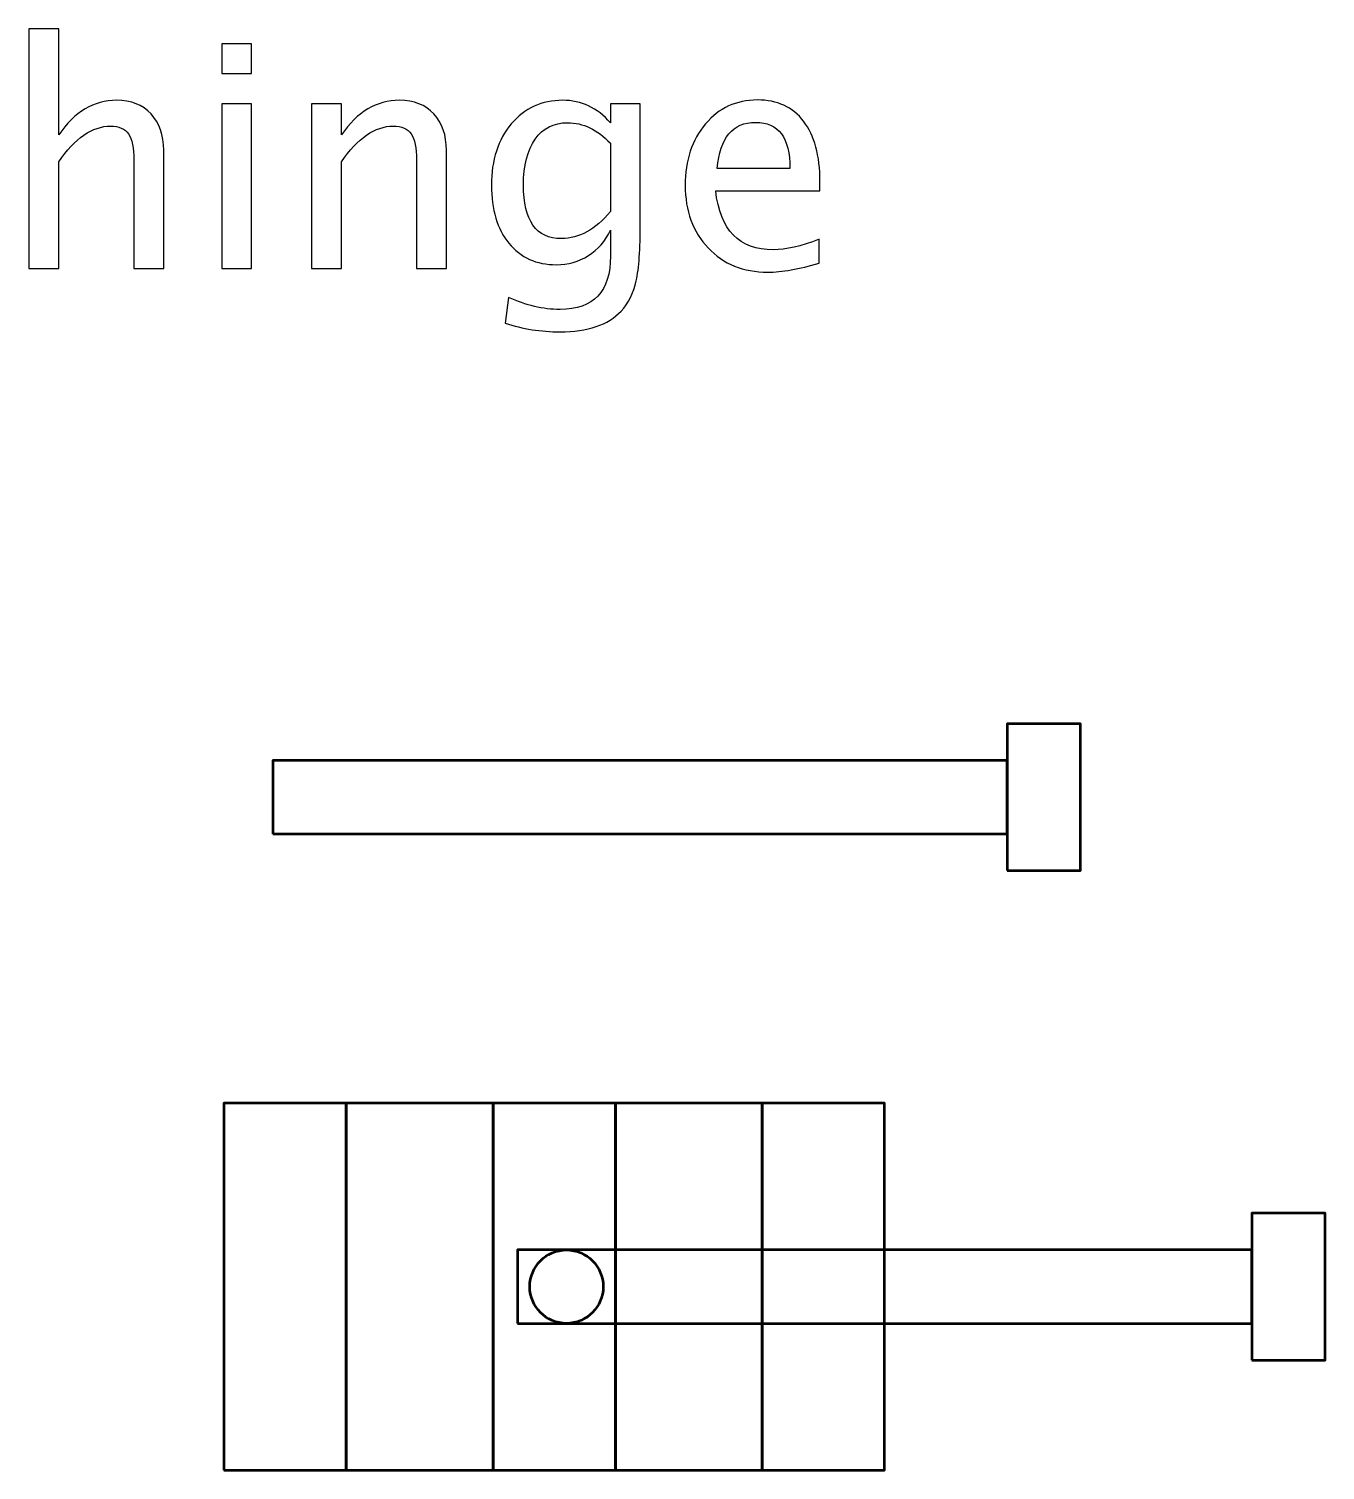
# Model space of a CAD drawing. Header units: centimetres. Extents: x -50.2 to 15.9, y -16.4 to 14.1.
# Drawn here: x -16.6 to -11.3, y -15.75 to -9.86 of the extents above; entities that cross this region are included whole.
import ezdxf

# ---------------------------------------------------------------- set-up
doc = ezdxf.new("R2010")
doc.units = ezdxf.units.CM
doc.header["$MEASUREMENT"] = 0
doc.layers.add('Layer 1', color=7, linetype='Continuous')

msp = doc.modelspace()

# ---------------------------------------------------------------- linework, layer by layer
at = {"layer": 'Layer 1', "color": 30, "lineweight": 53}
for points in [[(-12.6, -13.3), (-12.3, -13.3), (-12.3, -12.7), (-12.6, -12.7), (-12.6, -13.3)], [(-15.6, -13.15), (-12.6, -13.15), (-12.6, -12.85), (-15.6, -12.85), (-15.6, -13.15)], [(-11.6, -15.3), (-11.3, -15.3), (-11.3, -14.7), (-11.6, -14.7), (-11.6, -15.3)], [(-14.6, -15.15), (-11.6, -15.15), (-11.6, -14.85), (-14.6, -14.85), (-14.6, -15.15)]]:
    msp.add_lwpolyline(points, close=True, dxfattribs=at)
at = {"layer": 'Layer 1', "lineweight": 53}
for points in [[(-15.8, -15.75), (-15.3, -15.75), (-15.3, -14.25), (-15.8, -14.25), (-15.8, -15.75)], [(-15.3, -15.75), (-14.7, -15.75), (-14.7, -14.25), (-15.3, -14.25), (-15.3, -15.75)], [(-14.7, -15.75), (-14.2, -15.75), (-14.2, -14.25), (-14.7, -14.25), (-14.7, -15.75)], [(-14.2, -15.75), (-13.6, -15.75), (-13.6, -14.25), (-14.2, -14.25), (-14.2, -15.75)], [(-13.6, -15.75), (-13.1, -15.75), (-13.1, -14.25), (-13.6, -14.25), (-13.6, -15.75)]]:
    msp.add_lwpolyline(points, close=True, dxfattribs=at)
msp.add_ellipse((-14.4, -15), major_axis=(0, 0.15), ratio=1, dxfattribs=at)
at = {"layer": 'Layer 1'}
for points, knots in [([(-16.59694, -10.83933), (-16.59694, -10.83933), (-16.59694, -9.86016), (-16.59694, -9.86016), (-16.59694, -9.86016), (-16.59694, -9.86016), (-16.47502, -9.86016), (-16.47502, -9.86016), (-16.47502, -9.86016), (-16.47502, -9.86016), (-16.47502, -10.29344), (-16.47502, -10.29344), (-16.47502, -10.29344), (-16.41046, -10.19925), (-16.3313, -10.15226), (-16.23774, -10.15226), (-16.23774, -10.15226), (-16.1789, -10.15226), (-16.13212, -10.17067), (-16.09762, -10.20772), (-16.09762, -10.20772), (-16.06312, -10.24455), (-16.04576, -10.29429), (-16.04576, -10.35652), (-16.04576, -10.35652), (-16.04576, -10.35652), (-16.04576, -10.83933), (-16.04576, -10.83933), (-16.04576, -10.83933), (-16.04576, -10.83933), (-16.16768, -10.83933), (-16.16768, -10.83933), (-16.16768, -10.83933), (-16.16768, -10.83933), (-16.16768, -10.39631), (-16.16768, -10.39631), (-16.16768, -10.39631), (-16.16768, -10.34636), (-16.17509, -10.3108), (-16.18969, -10.28963), (-16.18969, -10.28963), (-16.20451, -10.26825), (-16.22885, -10.25767), (-16.26293, -10.25767), (-16.26293, -10.25767), (-16.33786, -10.25767), (-16.40856, -10.30656), (-16.47502, -10.40435), (-16.47502, -10.40435), (-16.47502, -10.40435), (-16.47502, -10.83933), (-16.47502, -10.83933), (-16.47502, -10.83933), (-16.47502, -10.83933), (-16.59694, -10.83933), (-16.59694, -10.83933)], [0, 0, 0, 0, 0.0666667, 0.0666667, 0.0666667, 0.0666667, 0.1333333, 0.1333333, 0.1333333, 0.1333333, 0.2, 0.2, 0.2, 0.2, 0.2666667, 0.2666667, 0.2666667, 0.2666667, 0.3333333, 0.3333333, 0.3333333, 0.3333333, 0.4, 0.4, 0.4, 0.4, 0.4666667, 0.4666667, 0.4666667, 0.4666667, 0.5333333, 0.5333333, 0.5333333, 0.5333333, 0.6, 0.6, 0.6, 0.6, 0.6666667, 0.6666667, 0.6666667, 0.6666667, 0.7333333, 0.7333333, 0.7333333, 0.7333333, 0.8, 0.8, 0.8, 0.8, 0.8666667, 0.8666667, 0.8666667, 0.8666667, 1, 1, 1, 1]), ([(-15.80869, -10.04304), (-15.80869, -10.04304), (-15.80869, -9.92112), (-15.80869, -9.92112), (-15.80869, -9.92112), (-15.80869, -9.92112), (-15.68677, -9.92112), (-15.68677, -9.92112), (-15.68677, -9.92112), (-15.68677, -9.92112), (-15.68677, -10.04304), (-15.68677, -10.04304), (-15.68677, -10.04304), (-15.68677, -10.04304), (-15.80869, -10.04304), (-15.80869, -10.04304)], [0, 0, 0, 0, 0.2, 0.2, 0.2, 0.2, 0.4, 0.4, 0.4, 0.4, 0.6, 0.6, 0.6, 0.6, 1, 1, 1, 1]), ([(-15.80869, -10.83933), (-15.80869, -10.83933), (-15.80869, -10.16623), (-15.80869, -10.16623), (-15.80869, -10.16623), (-15.80869, -10.16623), (-15.68677, -10.16623), (-15.68677, -10.16623), (-15.68677, -10.16623), (-15.68677, -10.16623), (-15.68677, -10.83933), (-15.68677, -10.83933), (-15.68677, -10.83933), (-15.68677, -10.83933), (-15.80869, -10.83933), (-15.80869, -10.83933)], [0, 0, 0, 0, 0.2, 0.2, 0.2, 0.2, 0.4, 0.4, 0.4, 0.4, 0.6, 0.6, 0.6, 0.6, 1, 1, 1, 1]), ([(-15.44166, -10.83933), (-15.44166, -10.83933), (-15.44166, -10.16623), (-15.44166, -10.16623), (-15.44166, -10.16623), (-15.44166, -10.16623), (-15.31974, -10.16623), (-15.31974, -10.16623), (-15.31974, -10.16623), (-15.31974, -10.16623), (-15.31974, -10.29344), (-15.31974, -10.29344), (-15.31974, -10.29344), (-15.25518, -10.19925), (-15.17602, -10.15226), (-15.08246, -10.15226), (-15.08246, -10.15226), (-15.02362, -10.15226), (-14.97684, -10.17067), (-14.94234, -10.20772), (-14.94234, -10.20772), (-14.90784, -10.24455), (-14.89048, -10.29429), (-14.89048, -10.35652), (-14.89048, -10.35652), (-14.89048, -10.35652), (-14.89048, -10.83933), (-14.89048, -10.83933), (-14.89048, -10.83933), (-14.89048, -10.83933), (-15.0124, -10.83933), (-15.0124, -10.83933), (-15.0124, -10.83933), (-15.0124, -10.83933), (-15.0124, -10.39631), (-15.0124, -10.39631), (-15.0124, -10.39631), (-15.0124, -10.34636), (-15.01981, -10.3108), (-15.03441, -10.28963), (-15.03441, -10.28963), (-15.04923, -10.26825), (-15.07357, -10.25767), (-15.10765, -10.25767), (-15.10765, -10.25767), (-15.18258, -10.25767), (-15.25328, -10.30656), (-15.31974, -10.40435), (-15.31974, -10.40435), (-15.31974, -10.40435), (-15.31974, -10.83933), (-15.31974, -10.83933), (-15.31974, -10.83933), (-15.31974, -10.83933), (-15.44166, -10.83933), (-15.44166, -10.83933)], [0, 0, 0, 0, 0.0666667, 0.0666667, 0.0666667, 0.0666667, 0.1333333, 0.1333333, 0.1333333, 0.1333333, 0.2, 0.2, 0.2, 0.2, 0.2666667, 0.2666667, 0.2666667, 0.2666667, 0.3333333, 0.3333333, 0.3333333, 0.3333333, 0.4, 0.4, 0.4, 0.4, 0.4666667, 0.4666667, 0.4666667, 0.4666667, 0.5333333, 0.5333333, 0.5333333, 0.5333333, 0.6, 0.6, 0.6, 0.6, 0.6666667, 0.6666667, 0.6666667, 0.6666667, 0.7333333, 0.7333333, 0.7333333, 0.7333333, 0.8, 0.8, 0.8, 0.8, 0.8666667, 0.8666667, 0.8666667, 0.8666667, 1, 1, 1, 1]), ([(-14.65087, -11.06285), (-14.65087, -11.06285), (-14.63648, -10.95744), (-14.63648, -10.95744), (-14.63648, -10.95744), (-14.56578, -10.99046), (-14.49572, -11.00697), (-14.4265, -11.00697), (-14.4265, -11.00697), (-14.28913, -11.00697), (-14.22034, -10.93416), (-14.22034, -10.78874), (-14.22034, -10.78874), (-14.22034, -10.78874), (-14.22034, -10.68291), (-14.22034, -10.68291), (-14.22034, -10.68291), (-14.24151, -10.72757), (-14.27156, -10.76207), (-14.31072, -10.78684), (-14.31072, -10.78684), (-14.34988, -10.8116), (-14.39348, -10.82409), (-14.44153, -10.82409), (-14.44153, -10.82409), (-14.52302, -10.82409), (-14.58758, -10.79488), (-14.63521, -10.73646), (-14.63521, -10.73646), (-14.68283, -10.67804), (-14.70675, -10.59888), (-14.70675, -10.49897), (-14.70675, -10.49897), (-14.70675, -10.39673), (-14.67966, -10.31334), (-14.62547, -10.24878), (-14.62547, -10.24878), (-14.57107, -10.18443), (-14.50101, -10.15226), (-14.41486, -10.15226), (-14.41486, -10.15226), (-14.33951, -10.15226), (-14.27453, -10.18274), (-14.22034, -10.24391), (-14.22034, -10.24391), (-14.22034, -10.24391), (-14.22034, -10.16623), (-14.22034, -10.16623), (-14.22034, -10.16623), (-14.22034, -10.16623), (-14.09842, -10.16623), (-14.09842, -10.16623), (-14.09842, -10.16623), (-14.09842, -10.16623), (-14.09842, -10.6556), (-14.09842, -10.6556), (-14.09842, -10.6556), (-14.09842, -10.7608), (-14.10392, -10.83869), (-14.11493, -10.88928), (-14.11493, -10.88928), (-14.12572, -10.93987), (-14.14647, -10.98136), (-14.17652, -11.01353), (-14.17652, -11.01353), (-14.22986, -11.07005), (-14.31326, -11.09841), (-14.4265, -11.09841), (-14.4265, -11.09841), (-14.50418, -11.09841), (-14.5789, -11.08656), (-14.65087, -11.06285)], [0, 0, 0, 0, 0.0526316, 0.0526316, 0.0526316, 0.0526316, 0.1052632, 0.1052632, 0.1052632, 0.1052632, 0.1578947, 0.1578947, 0.1578947, 0.1578947, 0.2105263, 0.2105263, 0.2105263, 0.2105263, 0.2631579, 0.2631579, 0.2631579, 0.2631579, 0.3157895, 0.3157895, 0.3157895, 0.3157895, 0.3684211, 0.3684211, 0.3684211, 0.3684211, 0.4210526, 0.4210526, 0.4210526, 0.4210526, 0.4736842, 0.4736842, 0.4736842, 0.4736842, 0.5263158, 0.5263158, 0.5263158, 0.5263158, 0.5789474, 0.5789474, 0.5789474, 0.5789474, 0.6315789, 0.6315789, 0.6315789, 0.6315789, 0.6842105, 0.6842105, 0.6842105, 0.6842105, 0.7368421, 0.7368421, 0.7368421, 0.7368421, 0.7894737, 0.7894737, 0.7894737, 0.7894737, 0.8421053, 0.8421053, 0.8421053, 0.8421053, 0.8947368, 0.8947368, 0.8947368, 0.8947368, 1, 1, 1, 1]), ([(-13.36753, -10.81774), (-13.44944, -10.84229), (-13.51951, -10.85457), (-13.57793, -10.85457), (-13.57793, -10.85457), (-13.67762, -10.85457), (-13.75869, -10.82155), (-13.82113, -10.75572), (-13.82113, -10.75572), (-13.88357, -10.68989), (-13.9149, -10.60459), (-13.9149, -10.4996), (-13.9149, -10.4996), (-13.9149, -10.39779), (-13.88738, -10.31418), (-13.83214, -10.24878), (-13.83214, -10.24878), (-13.77689, -10.18359), (-13.7062, -10.15099), (-13.62005, -10.15099), (-13.62005, -10.15099), (-13.53856, -10.15099), (-13.47548, -10.17999), (-13.43103, -10.23798), (-13.43103, -10.23798), (-13.38658, -10.29598), (-13.36435, -10.37811), (-13.36435, -10.48458), (-13.36435, -10.48458), (-13.36435, -10.48458), (-13.36499, -10.52183), (-13.36499, -10.52183), (-13.36499, -10.52183), (-13.36499, -10.52183), (-13.79044, -10.52183), (-13.79044, -10.52183), (-13.79044, -10.52183), (-13.77266, -10.6827), (-13.69413, -10.76313), (-13.55507, -10.76313), (-13.55507, -10.76313), (-13.50405, -10.76313), (-13.44161, -10.74874), (-13.36753, -10.71995), (-13.36753, -10.71995), (-13.36753, -10.71995), (-13.36753, -10.81774), (-13.36753, -10.81774)], [0, 0, 0, 0, 0.0769231, 0.0769231, 0.0769231, 0.0769231, 0.1538462, 0.1538462, 0.1538462, 0.1538462, 0.2307692, 0.2307692, 0.2307692, 0.2307692, 0.3076923, 0.3076923, 0.3076923, 0.3076923, 0.3846154, 0.3846154, 0.3846154, 0.3846154, 0.4615385, 0.4615385, 0.4615385, 0.4615385, 0.5384615, 0.5384615, 0.5384615, 0.5384615, 0.6153846, 0.6153846, 0.6153846, 0.6153846, 0.6923077, 0.6923077, 0.6923077, 0.6923077, 0.7692308, 0.7692308, 0.7692308, 0.7692308, 0.8461538, 0.8461538, 0.8461538, 0.8461538, 1, 1, 1, 1]), ([(-14.22034, -10.6065), (-14.22034, -10.6065), (-14.22034, -10.32731), (-14.22034, -10.32731), (-14.22034, -10.32731), (-14.2741, -10.27164), (-14.33273, -10.2437), (-14.39602, -10.2437), (-14.39602, -10.2437), (-14.45233, -10.2437), (-14.49635, -10.26614), (-14.5281, -10.31122), (-14.5281, -10.31122), (-14.56006, -10.35609), (-14.57594, -10.41854), (-14.57594, -10.49812), (-14.57594, -10.49812), (-14.57594, -10.64438), (-14.52408, -10.71741), (-14.42015, -10.71741), (-14.42015, -10.71741), (-14.34946, -10.71741), (-14.28278, -10.68037), (-14.22034, -10.6065)], [0, 0, 0, 0, 0.1428571, 0.1428571, 0.1428571, 0.1428571, 0.2857143, 0.2857143, 0.2857143, 0.2857143, 0.4285714, 0.4285714, 0.4285714, 0.4285714, 0.5714286, 0.5714286, 0.5714286, 0.5714286, 0.7142857, 0.7142857, 0.7142857, 0.7142857, 1, 1, 1, 1]), ([(-13.78409, -10.43039), (-13.78409, -10.43039), (-13.48691, -10.43039), (-13.48691, -10.43039), (-13.48691, -10.43039), (-13.48691, -10.30508), (-13.53369, -10.24243), (-13.62703, -10.24243), (-13.62703, -10.24243), (-13.72101, -10.24243), (-13.77329, -10.30508), (-13.78409, -10.43039)], [0, 0, 0, 0, 0.25, 0.25, 0.25, 0.25, 0.5, 0.5, 0.5, 0.5, 1, 1, 1, 1])]:
    msp.add_open_spline(points, degree=3, knots=knots, dxfattribs=at)

doc.saveas('drawing.dxf')
